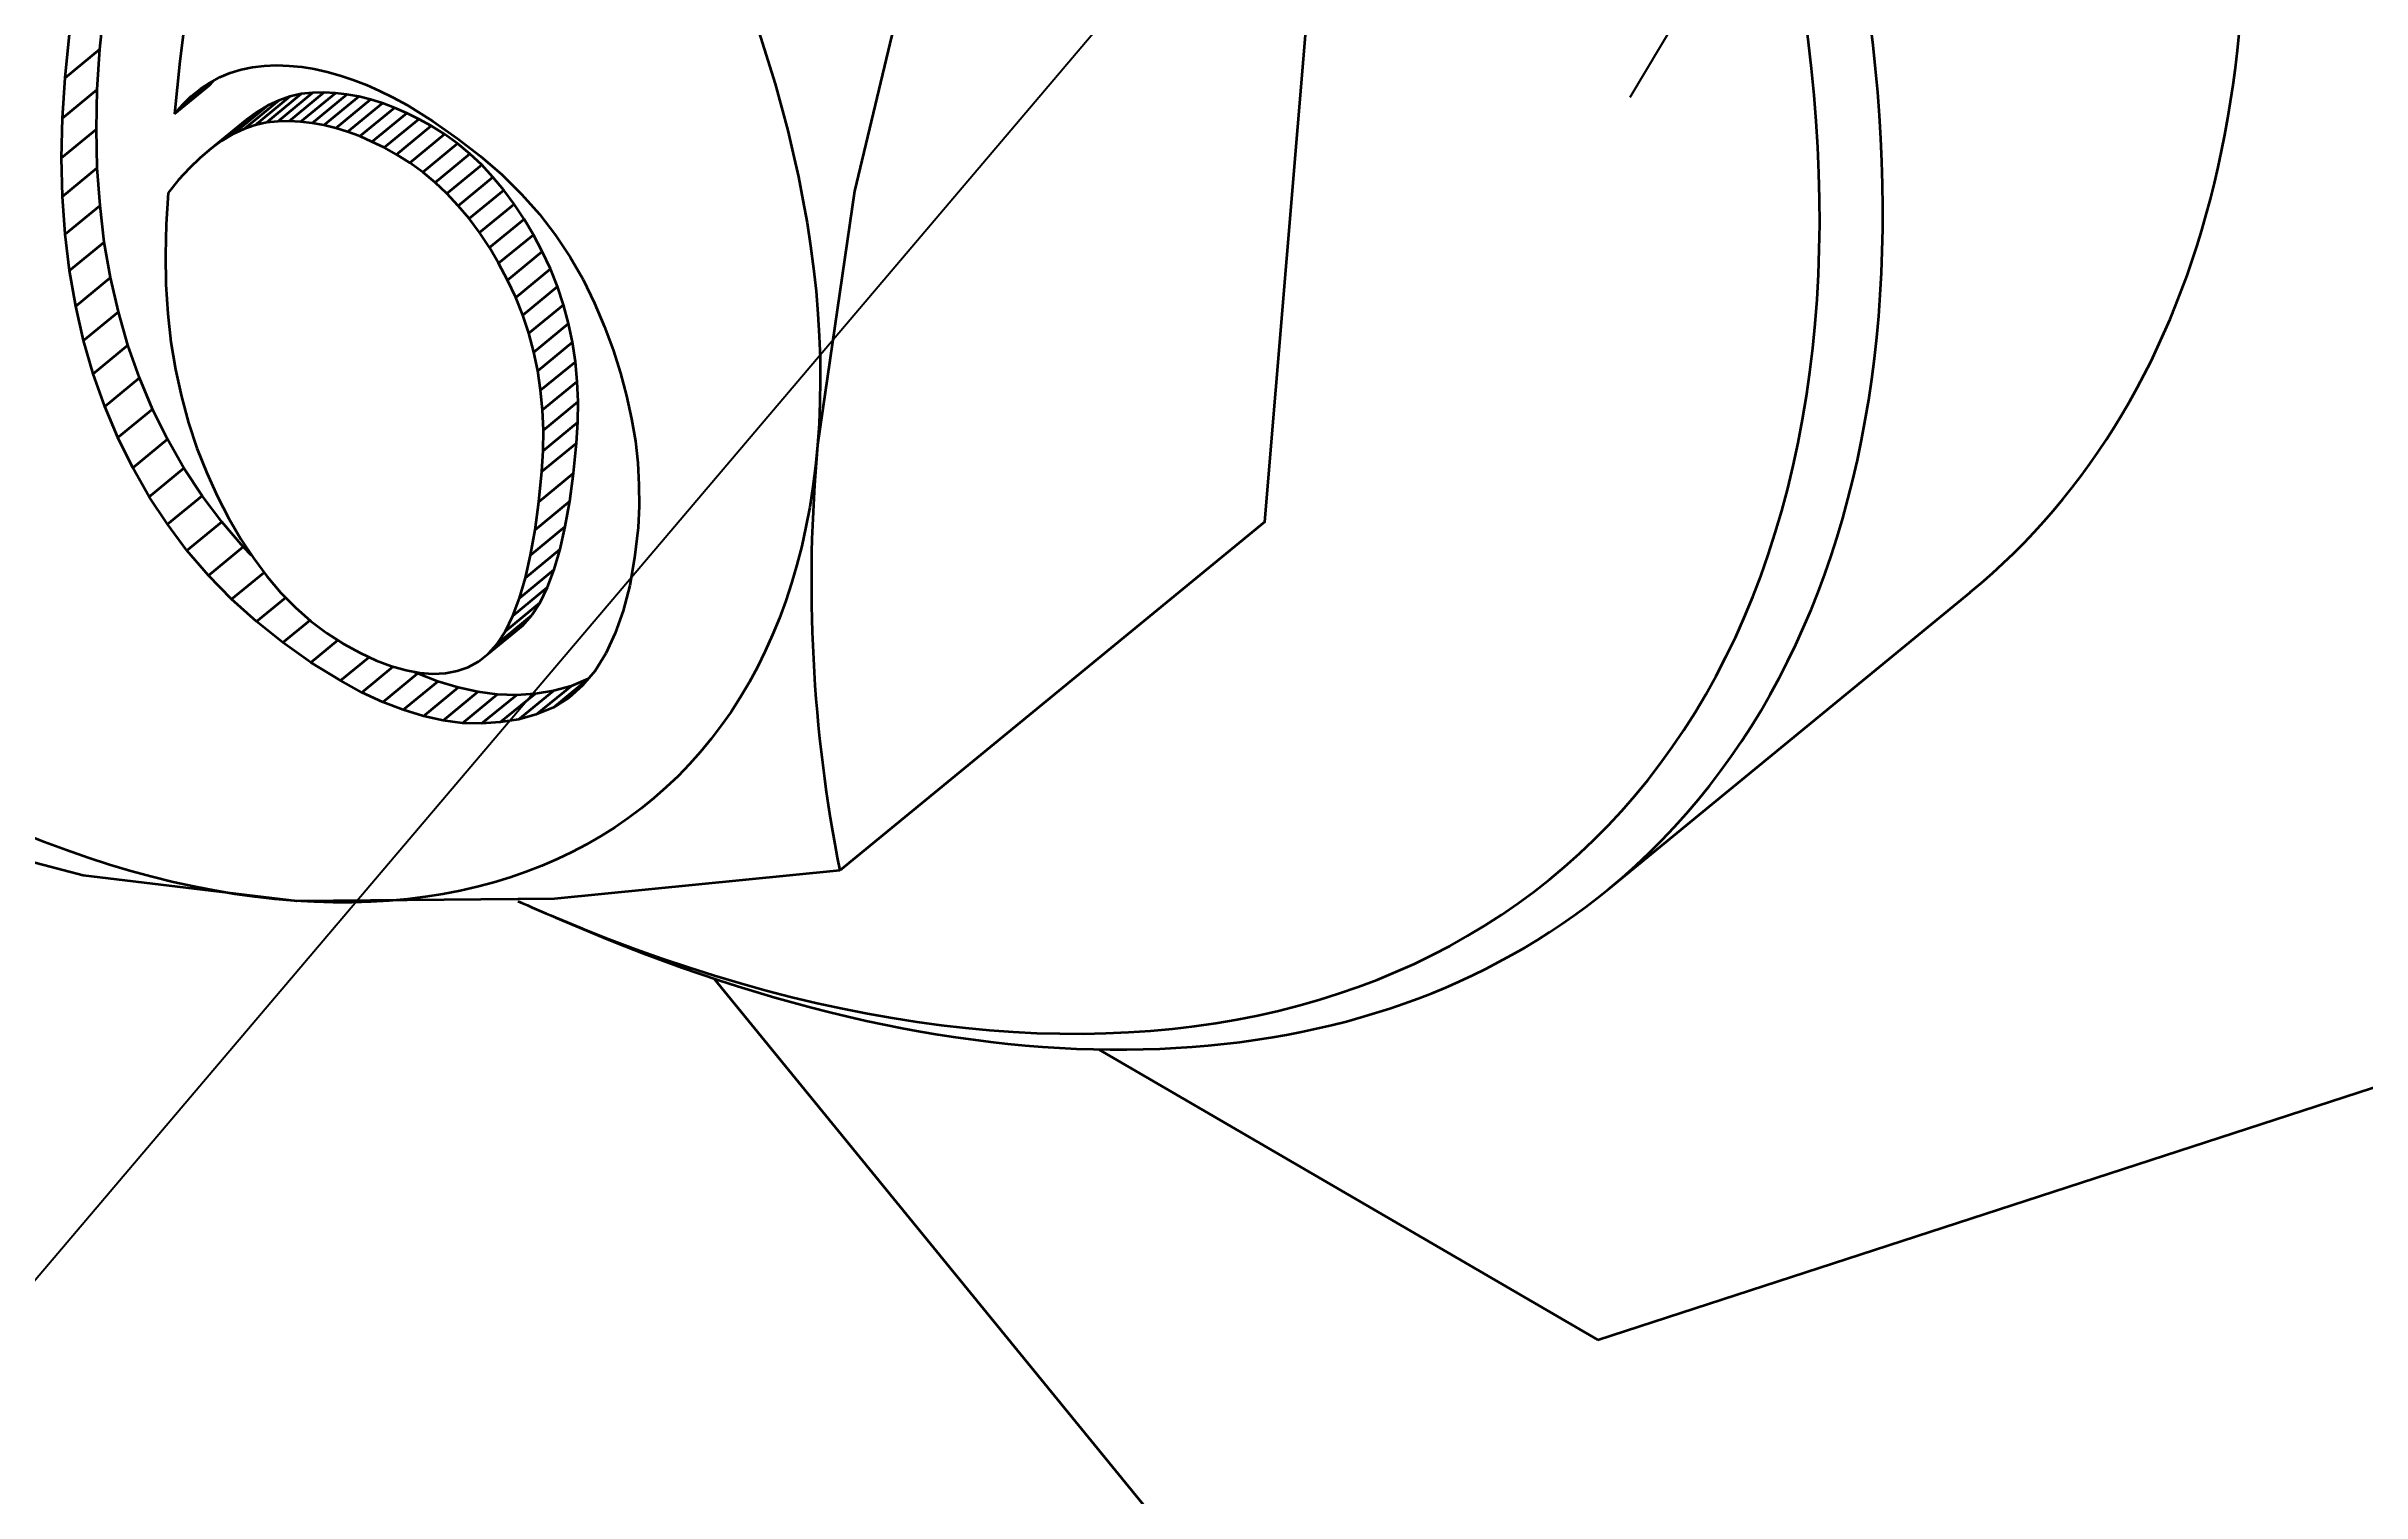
# Model space of a CAD drawing. Header units: millimetres. Extents: x 5606 to 13175, y -3239 to -2051.
# Drawn here: x 6771.4 to 6781.67, y -2733.32 to -2726.91 of the extents above; entities that cross this region are included whole.
import ezdxf

# ---------------------------------------------------------------- set-up
doc = ezdxf.new("R2010")
doc.units = ezdxf.units.MM
doc.layers.add('word_dim', color=253, linetype='Continuous')
doc.styles.get("Standard").update_dxf_attribs({"font": 'romans.shx', "bigfont": 'bigfont.shx'})
doc.dimstyles.new('RS1-4', dxfattribs={"dimscale": 4, "dimtxt": 3.5, "dimasz": 3, "dimexe": 1, "dimexo": 0, "dimgap": 1, "dimtad": 3, "dimdsep": 46, "dimtxsty": 'Standard', "dimblk1": 'OPEN', "dimblk2": 'OPEN', "dimsah": 1, "dimcen": 0, "dimclrd": 256, "dimclre": 256, "dimclrt": 3, "dimadec": 0, "dimazin": 0, "dimtfac": 1, "dimtmove": 0, "dimatfit": 3, "dimldrblk": 'OPEN', "dimfxl": 0, "dimtolj": 1, "dimtzin": 0, "dimarcsym": 0})

# ---------------------------------------------------------------- blocks, each defined once
blk = doc.blocks.new('A$C25B35021')
at = {"color": 7, "lineweight": 35, "ltscale": 0.106048}
blk.add_line((-148.319, -79.946), (-147.964, -75.719), dxfattribs=at)
at = {"color": 7, "lineweight": 35, "ltscale": 0.005223}
for p, q in [((-153.489, -77.849), (-153.467, -77.641)), ((-153.643, -77.976), (-153.622, -77.768))]:
    blk.add_line(p, q, dxfattribs=at)
at = {"color": 7, "lineweight": 35, "ltscale": 0.005357}
blk.add_line((-153.107, -77.691), (-153.134, -77.903), dxfattribs=at)
at = {"color": 7, "lineweight": 35, "ltscale": 0.004993}
for p, q in [((-153.643, -77.976), (-153.489, -77.849)), ((-153.655, -78.156), (-153.501, -78.029)), ((-152.849, -78.204), (-152.694, -78.077)), ((-152.799, -78.187), (-152.645, -78.06)), ((-152.749, -78.175), (-152.595, -78.048)), ((-152.699, -78.17), (-152.545, -78.043)), ((-152.598, -78.171), (-152.443, -78.044)), ((-152.546, -78.177), (-152.392, -78.05)), ((-152.494, -78.187), (-152.34, -78.06)), ((-152.389, -78.216), (-152.235, -78.089)), ((-152.947, -78.256), (-152.792, -78.129)), ((-152.898, -78.227), (-152.743, -78.1)), ((-152.335, -78.236), (-152.181, -78.109)), ((-152.282, -78.26), (-152.127, -78.133)), ((-152.227, -78.286), (-152.073, -78.16)), ((-152.113, -78.354), (-151.959, -78.227)), ((-153.655, -78.503), (-153.5, -78.376)), ((-152.001, -78.441), (-151.847, -78.314)), ((-151.898, -78.544), (-151.744, -78.417)), ((-151.85, -78.601), (-151.696, -78.475)), ((-153.643, -78.67), (-153.488, -78.543)), ((-151.76, -78.729), (-151.606, -78.603)), ((-153.623, -78.831), (-153.469, -78.705)), ((-151.679, -78.874), (-151.525, -78.747)), ((-153.596, -78.989), (-153.441, -78.862)), ((-151.643, -78.951), (-151.489, -78.824)), ((-151.585, -79.11), (-151.431, -78.984)), ((-151.563, -79.193), (-151.409, -79.066)), ((-153.518, -79.29), (-153.364, -79.163)), ((-153.467, -79.434), (-153.313, -79.307)), ((-151.533, -79.363), (-151.378, -79.236)), ((-151.52, -79.54), (-151.366, -79.413)), ((-151.521, -79.631), (-151.367, -79.504)), ((-151.527, -79.723), (-151.373, -79.597)), ((-153.27, -79.835), (-153.116, -79.708)), ((-151.54, -79.858), (-151.386, -79.731)), ((-153.102, -80.074), (-152.947, -79.947)), ((-151.557, -79.982), (-151.403, -79.855)), ((-151.577, -80.094), (-151.423, -79.967)), ((-153.006, -80.185), (-152.852, -80.058)), ((-151.6, -80.195), (-151.446, -80.068)), ((-151.656, -80.364), (-151.502, -80.237)), ((-151.627, -80.285), (-151.472, -80.158)), ((-151.689, -80.431), (-151.535, -80.304)), ((-151.726, -80.487), (-151.571, -80.361)), ((-152.233, -80.746), (-152.079, -80.62)), ((-152.142, -80.781), (-151.988, -80.655)), ((-151.476, -80.77), (-151.322, -80.643)), ((-151.879, -80.839), (-151.725, -80.712)), ((-151.795, -80.841), (-151.64, -80.715)), ((-151.712, -80.836), (-151.557, -80.71)), ((-151.631, -80.823), (-151.476, -80.696)), ((-151.552, -80.801), (-151.397, -80.675))]:
    blk.add_line(p, q, dxfattribs=at)
at = {"color": 7, "lineweight": 35, "ltscale": 0.004516}
for p, q in [((-153.501, -78.029), (-153.489, -77.849)), ((-153.655, -78.156), (-153.643, -77.976))]:
    blk.add_line(p, q, dxfattribs=at)
at = {"color": 7, "lineweight": 35, "ltscale": 0.005856}
blk.add_line((-153.134, -77.903), (-153.157, -78.136), dxfattribs=at)
at = {"color": 7, "lineweight": 35, "ltscale": 0.000657287}
blk.add_line((-153.003, -78.01), (-152.985, -77.99), dxfattribs=at)
at = {"color": 7, "lineweight": 35, "ltscale": 0.001255}
blk.add_line((-153, -77.998), (-152.956, -77.974), dxfattribs=at)
at = {"color": 7, "lineweight": 35, "ltscale": 0.001254}
blk.add_line((-152.956, -77.974), (-152.91, -77.955), dxfattribs=at)
at = {"color": 7, "lineweight": 35, "ltscale": 0.001262}
for p, q in [((-152.91, -77.955), (-152.861, -77.94)), ((-152.494, -78.042), (-152.545, -78.043))]:
    blk.add_line(p, q, dxfattribs=at)
at = {"color": 7, "lineweight": 35, "ltscale": 0.001284}
blk.add_line((-152.861, -77.94), (-152.811, -77.929), dxfattribs=at)
at = {"color": 7, "lineweight": 35, "ltscale": 0.001315}
blk.add_line((-152.811, -77.929), (-152.759, -77.923), dxfattribs=at)
at = {"color": 7, "lineweight": 35, "ltscale": 0.001357}
blk.add_line((-152.759, -77.923), (-152.705, -77.921), dxfattribs=at)
at = {"color": 7, "lineweight": 35, "ltscale": 0.001388}
blk.add_line((-152.705, -77.921), (-152.649, -77.923), dxfattribs=at)
at = {"color": 7, "lineweight": 35, "ltscale": 0.001407}
blk.add_line((-152.649, -77.923), (-152.593, -77.928), dxfattribs=at)
at = {"color": 7, "lineweight": 35, "ltscale": 0.001429}
blk.add_line((-152.593, -77.928), (-152.537, -77.937), dxfattribs=at)
at = {"color": 7, "lineweight": 35, "ltscale": 0.001457}
blk.add_line((-152.537, -77.937), (-152.48, -77.95), dxfattribs=at)
at = {"color": 7, "lineweight": 35, "ltscale": 0.001491}
blk.add_line((-152.48, -77.95), (-152.422, -77.966), dxfattribs=at)
at = {"color": 7, "lineweight": 35, "ltscale": 0.001528}
blk.add_line((-152.422, -77.966), (-152.364, -77.985), dxfattribs=at)
at = {"color": 7, "lineweight": 35, "ltscale": 0.00157}
for p, q in [((-152.364, -77.985), (-152.306, -78.008)), ((-152.172, -78.317), (-152.227, -78.286))]:
    blk.add_line(p, q, dxfattribs=at)
at = {"color": 7, "lineweight": 35, "ltscale": 0.004393}
blk.add_line((-153.504, -78.205), (-153.501, -78.029), dxfattribs=at)
at = {"color": 7, "lineweight": 35, "ltscale": 0.004994}
for p, q in [((-153.157, -78.136), (-153.003, -78.01)), ((-152.995, -78.29), (-152.841, -78.164)), ((-152.172, -78.317), (-152.018, -78.19)), ((-153.659, -78.332), (-153.504, -78.205)), ((-152.056, -78.395), (-151.902, -78.268)), ((-151.949, -78.49), (-151.794, -78.363)), ((-151.804, -78.663), (-151.65, -78.537)), ((-151.719, -78.799), (-151.564, -78.673)), ((-151.524, -79.45), (-151.37, -79.324)), ((-153.343, -79.707), (-153.189, -79.58)), ((-153.189, -79.957), (-153.035, -79.831)), ((-151.765, -80.532), (-151.611, -80.406))]:
    blk.add_line(p, q, dxfattribs=at)
at = {"color": 7, "lineweight": 35, "ltscale": 0.001372}
blk.add_line((-153.157, -78.136), (-153.121, -78.095), dxfattribs=at)
at = {"color": 7, "lineweight": 35, "ltscale": 0.003542}
blk.add_line((-153.121, -78.095), (-153.011, -78.005), dxfattribs=at)
at = {"color": 7, "lineweight": 35, "ltscale": 0.001326}
blk.add_line((-153.121, -78.095), (-153.083, -78.058), dxfattribs=at)
at = {"color": 7, "lineweight": 35, "ltscale": 0.001293}
blk.add_line((-153.083, -78.058), (-153.042, -78.026), dxfattribs=at)
at = {"color": 7, "lineweight": 35, "ltscale": 0.001266}
blk.add_line((-153.042, -78.026), (-153, -77.998), dxfattribs=at)
at = {"color": 7, "lineweight": 35, "ltscale": 0.001358}
for p, q in [((-152.694, -78.077), (-152.743, -78.1)), ((-152.849, -78.204), (-152.898, -78.227))]:
    blk.add_line(p, q, dxfattribs=at)
at = {"color": 7, "lineweight": 35, "ltscale": 0.001309}
for p, q in [((-152.645, -78.06), (-152.694, -78.077)), ((-152.799, -78.187), (-152.849, -78.204))]:
    blk.add_line(p, q, dxfattribs=at)
at = {"color": 7, "lineweight": 35, "ltscale": 0.004992}
for p, q in [((-152.649, -78.169), (-152.494, -78.042)), ((-152.442, -78.2), (-152.288, -78.073)), ((-151.612, -79.03), (-151.458, -78.903)), ((-153.561, -79.142), (-153.406, -79.015)), ((-151.545, -79.277), (-151.391, -79.15)), ((-153.409, -79.573), (-153.255, -79.446)), ((-152.053, -80.809), (-151.898, -80.682)), ((-151.965, -80.828), (-151.811, -80.701))]:
    blk.add_line(p, q, dxfattribs=at)
at = {"color": 7, "lineweight": 35, "ltscale": 0.001277}
for p, q in [((-152.595, -78.048), (-152.645, -78.06)), ((-152.749, -78.175), (-152.799, -78.187))]:
    blk.add_line(p, q, dxfattribs=at)
at = {"color": 7, "lineweight": 35, "ltscale": 0.001259}
for p, q in [((-152.545, -78.043), (-152.595, -78.048)), ((-152.699, -78.17), (-152.749, -78.175))]:
    blk.add_line(p, q, dxfattribs=at)
at = {"color": 7, "lineweight": 35, "ltscale": 0.001276}
blk.add_line((-152.443, -78.044), (-152.494, -78.042), dxfattribs=at)
at = {"color": 7, "lineweight": 35, "ltscale": 0.001297}
for p, q in [((-152.392, -78.05), (-152.443, -78.044)), ((-152.546, -78.177), (-152.598, -78.171))]:
    blk.add_line(p, q, dxfattribs=at)
at = {"color": 7, "lineweight": 35, "ltscale": 0.00132}
for p, q in [((-152.34, -78.06), (-152.392, -78.05)), ((-152.494, -78.187), (-152.546, -78.177))]:
    blk.add_line(p, q, dxfattribs=at)
at = {"color": 7, "lineweight": 35, "ltscale": 0.00135}
blk.add_line((-152.288, -78.073), (-152.34, -78.06), dxfattribs=at)
at = {"color": 7, "lineweight": 35, "ltscale": 0.001614}
blk.add_line((-152.306, -78.008), (-152.247, -78.034), dxfattribs=at)
at = {"color": 7, "lineweight": 35, "ltscale": 0.001387}
blk.add_line((-152.235, -78.089), (-152.288, -78.073), dxfattribs=at)
at = {"color": 7, "lineweight": 35, "ltscale": 0.001663}
blk.add_line((-152.247, -78.034), (-152.187, -78.064), dxfattribs=at)
at = {"color": 7, "lineweight": 35, "ltscale": 0.001427}
for p, q in [((-152.181, -78.109), (-152.235, -78.089)), ((-152.335, -78.236), (-152.389, -78.216))]:
    blk.add_line(p, q, dxfattribs=at)
at = {"color": 7, "lineweight": 35, "ltscale": 0.001715}
blk.add_line((-152.187, -78.064), (-152.127, -78.097), dxfattribs=at)
at = {"color": 7, "lineweight": 35, "ltscale": 0.003428}
blk.add_line((-152.127, -78.097), (-152.011, -78.169), dxfattribs=at)
at = {"color": 7, "lineweight": 35, "ltscale": 0.004394}
blk.add_line((-153.659, -78.332), (-153.655, -78.156), dxfattribs=at)
at = {"color": 7, "lineweight": 35, "ltscale": 0.001492}
blk.add_line((-152.792, -78.129), (-152.841, -78.164), dxfattribs=at)
at = {"color": 7, "lineweight": 35, "ltscale": 0.001418}
for p, q in [((-152.743, -78.1), (-152.792, -78.129)), ((-152.898, -78.227), (-152.947, -78.256))]:
    blk.add_line(p, q, dxfattribs=at)
at = {"color": 7, "lineweight": 35, "ltscale": 0.001264}
blk.add_line((-152.649, -78.169), (-152.699, -78.17), dxfattribs=at)
at = {"color": 7, "lineweight": 35, "ltscale": 0.001274}
blk.add_line((-152.598, -78.171), (-152.649, -78.169), dxfattribs=at)
at = {"color": 7, "lineweight": 35, "ltscale": 0.001352}
blk.add_line((-152.442, -78.2), (-152.494, -78.187), dxfattribs=at)
at = {"color": 7, "lineweight": 35, "ltscale": 0.001385}
blk.add_line((-152.389, -78.216), (-152.442, -78.2), dxfattribs=at)
at = {"color": 7, "lineweight": 35, "ltscale": 0.001471}
for p, q in [((-152.127, -78.133), (-152.181, -78.109)), ((-152.282, -78.26), (-152.335, -78.236))]:
    blk.add_line(p, q, dxfattribs=at)
at = {"color": 7, "lineweight": 35, "ltscale": 0.001518}
for p, q in [((-152.073, -78.16), (-152.127, -78.133)), ((-152.227, -78.286), (-152.282, -78.26))]:
    blk.add_line(p, q, dxfattribs=at)
at = {"color": 7, "lineweight": 35, "ltscale": 0.001569}
blk.add_line((-152.018, -78.19), (-152.073, -78.16), dxfattribs=at)
at = {"color": 7, "lineweight": 35, "ltscale": 0.001746}
blk.add_line((-151.959, -78.227), (-152.018, -78.19), dxfattribs=at)
at = {"color": 7, "lineweight": 35, "ltscale": 0.003322}
blk.add_line((-152.011, -78.169), (-151.901, -78.245), dxfattribs=at)
at = {"color": 7, "lineweight": 35, "ltscale": 0.004281}
blk.add_line((-153.5, -78.376), (-153.504, -78.205), dxfattribs=at)
at = {"color": 7, "lineweight": 35, "ltscale": 0.001575}
blk.add_line((-152.995, -78.29), (-153.043, -78.331), dxfattribs=at)
at = {"color": 7, "lineweight": 35, "ltscale": 0.001493}
blk.add_line((-152.947, -78.256), (-152.995, -78.29), dxfattribs=at)
at = {"color": 7, "lineweight": 35, "ltscale": 0.001758}
blk.add_line((-151.902, -78.268), (-151.959, -78.227), dxfattribs=at)
at = {"color": 7, "lineweight": 35, "ltscale": 0.001778}
for p, q in [((-151.847, -78.314), (-151.902, -78.268)), ((-152.001, -78.441), (-152.056, -78.395))]:
    blk.add_line(p, q, dxfattribs=at)
at = {"color": 7, "lineweight": 35, "ltscale": 0.003222}
blk.add_line((-151.901, -78.245), (-151.799, -78.324), dxfattribs=at)
at = {"color": 7, "lineweight": 35, "ltscale": 0.00428}
blk.add_line((-153.655, -78.503), (-153.659, -78.332), dxfattribs=at)
at = {"color": 7, "lineweight": 35, "ltscale": 0.004174}
for p, q in [((-153.488, -78.543), (-153.5, -78.376)), ((-153.643, -78.67), (-153.655, -78.503))]:
    blk.add_line(p, q, dxfattribs=at)
at = {"color": 7, "lineweight": 35, "ltscale": 0.001767}
blk.add_line((-153.091, -78.377), (-153.139, -78.429), dxfattribs=at)
at = {"color": 7, "lineweight": 35, "ltscale": 0.001667}
blk.add_line((-153.043, -78.331), (-153.091, -78.377), dxfattribs=at)
at = {"color": 7, "lineweight": 35, "ltscale": 0.001747}
blk.add_line((-152.113, -78.354), (-152.172, -78.317), dxfattribs=at)
at = {"color": 7, "lineweight": 35, "ltscale": 0.001756}
blk.add_line((-152.056, -78.395), (-152.113, -78.354), dxfattribs=at)
at = {"color": 7, "lineweight": 35, "ltscale": 0.001804}
for p, q in [((-151.794, -78.363), (-151.847, -78.314)), ((-151.949, -78.49), (-152.001, -78.441))]:
    blk.add_line(p, q, dxfattribs=at)
at = {"color": 7, "lineweight": 35, "ltscale": 0.003137}
blk.add_line((-151.799, -78.324), (-151.705, -78.406), dxfattribs=at)
at = {"color": 7, "lineweight": 35, "ltscale": 0.001841}
blk.add_line((-151.744, -78.417), (-151.794, -78.363), dxfattribs=at)
at = {"color": 7, "lineweight": 35, "ltscale": 0.003478}
blk.add_line((-153.186, -78.487), (-153.195, -78.626), dxfattribs=at)
at = {"color": 7, "lineweight": 35, "ltscale": 0.001872}
blk.add_line((-153.139, -78.429), (-153.186, -78.487), dxfattribs=at)
at = {"color": 7, "lineweight": 35, "ltscale": 0.00184}
blk.add_line((-151.898, -78.544), (-151.949, -78.49), dxfattribs=at)
at = {"color": 7, "lineweight": 35, "ltscale": 0.001879}
for p, q in [((-151.696, -78.475), (-151.744, -78.417)), ((-151.85, -78.601), (-151.898, -78.544))]:
    blk.add_line(p, q, dxfattribs=at)
at = {"color": 7, "lineweight": 35, "ltscale": 0.003062}
blk.add_line((-151.705, -78.406), (-151.618, -78.492), dxfattribs=at)
at = {"color": 7, "lineweight": 35, "ltscale": 0.001928}
for p, q in [((-151.65, -78.537), (-151.696, -78.475)), ((-151.804, -78.663), (-151.85, -78.601))]:
    blk.add_line(p, q, dxfattribs=at)
at = {"color": 7, "lineweight": 35, "ltscale": 0.002998}
blk.add_line((-151.618, -78.492), (-151.538, -78.582), dxfattribs=at)
at = {"color": 7, "lineweight": 35, "ltscale": 0.004079}
for p, q in [((-153.469, -78.705), (-153.488, -78.543)), ((-153.623, -78.831), (-153.643, -78.67))]:
    blk.add_line(p, q, dxfattribs=at)
at = {"color": 7, "lineweight": 35, "ltscale": 0.001981}
for p, q in [((-151.606, -78.603), (-151.65, -78.537)), ((-151.76, -78.729), (-151.804, -78.663))]:
    blk.add_line(p, q, dxfattribs=at)
at = {"color": 7, "lineweight": 35, "ltscale": 0.002038}
blk.add_line((-151.564, -78.673), (-151.606, -78.603), dxfattribs=at)
at = {"color": 7, "lineweight": 35, "ltscale": 0.002947}
blk.add_line((-151.538, -78.582), (-151.466, -78.675), dxfattribs=at)
at = {"color": 7, "lineweight": 35, "ltscale": 0.003995}
for p, q in [((-153.441, -78.862), (-153.469, -78.705)), ((-153.596, -78.989), (-153.623, -78.831))]:
    blk.add_line(p, q, dxfattribs=at)
at = {"color": 7, "lineweight": 35, "ltscale": 0.003389}
for p, q in [((-153.195, -78.626), (-153.198, -78.762)), ((-151.1, -79.972), (-151.116, -80.106))]:
    blk.add_line(p, q, dxfattribs=at)
at = {"color": 7, "lineweight": 35, "ltscale": 0.002102}
for p, q in [((-151.525, -78.747), (-151.564, -78.673)), ((-151.679, -78.874), (-151.719, -78.799)), ((-151.502, -80.237), (-151.472, -80.158)), ((-151.656, -80.364), (-151.627, -80.285))]:
    blk.add_line(p, q, dxfattribs=at)
at = {"color": 7, "lineweight": 35, "ltscale": 0.002912}
blk.add_line((-151.466, -78.675), (-151.401, -78.772), dxfattribs=at)
at = {"color": 7, "lineweight": 35, "ltscale": 0.003308}
blk.add_line((-153.198, -78.762), (-153.196, -78.894), dxfattribs=at)
at = {"color": 7, "lineweight": 35, "ltscale": 0.002039}
blk.add_line((-151.719, -78.799), (-151.76, -78.729), dxfattribs=at)
at = {"color": 7, "lineweight": 35, "ltscale": 0.002129}
for p, q in [((-151.489, -78.824), (-151.525, -78.747)), ((-151.643, -78.951), (-151.679, -78.874))]:
    blk.add_line(p, q, dxfattribs=at)
at = {"color": 7, "lineweight": 35, "ltscale": 0.002889}
blk.add_line((-151.401, -78.772), (-151.343, -78.872), dxfattribs=at)
at = {"color": 7, "lineweight": 35, "ltscale": 0.00392}
for p, q in [((-153.406, -79.015), (-153.441, -78.862)), ((-153.561, -79.142), (-153.596, -78.989))]:
    blk.add_line(p, q, dxfattribs=at)
at = {"color": 7, "lineweight": 35, "ltscale": 0.003233}
blk.add_line((-153.196, -78.894), (-153.187, -79.023), dxfattribs=at)
at = {"color": 7, "lineweight": 35, "ltscale": 0.002122}
blk.add_line((-151.458, -78.903), (-151.489, -78.824), dxfattribs=at)
at = {"color": 7, "lineweight": 35, "ltscale": 0.002125}
for p, q in [((-151.431, -78.984), (-151.458, -78.903)), ((-151.585, -79.11), (-151.612, -79.03))]:
    blk.add_line(p, q, dxfattribs=at)
at = {"color": 7, "lineweight": 35, "ltscale": 0.002881}
for p, q in [((-151.343, -78.872), (-151.293, -78.976)), ((-151.137, -80.229), (-151.166, -80.341))]:
    blk.add_line(p, q, dxfattribs=at)
at = {"color": 7, "lineweight": 35, "ltscale": 0.003858}
for p, q in [((-153.364, -79.163), (-153.406, -79.015)), ((-153.518, -79.29), (-153.561, -79.142))]:
    blk.add_line(p, q, dxfattribs=at)
at = {"color": 7, "lineweight": 35, "ltscale": 0.002123}
blk.add_line((-151.612, -79.03), (-151.643, -78.951), dxfattribs=at)
at = {"color": 7, "lineweight": 35, "ltscale": 0.002133}
for p, q in [((-151.409, -79.066), (-151.431, -78.984)), ((-151.563, -79.193), (-151.585, -79.11))]:
    blk.add_line(p, q, dxfattribs=at)
at = {"color": 7, "lineweight": 35, "ltscale": 0.002843}
blk.add_line((-151.293, -78.976), (-151.249, -79.081), dxfattribs=at)
at = {"color": 7, "lineweight": 35, "ltscale": 0.003166}
blk.add_line((-153.187, -79.023), (-153.173, -79.149), dxfattribs=at)
at = {"color": 7, "lineweight": 35, "ltscale": 0.002147}
for p, q in [((-151.391, -79.15), (-151.409, -79.066)), ((-151.545, -79.277), (-151.563, -79.193))]:
    blk.add_line(p, q, dxfattribs=at)
at = {"color": 7, "lineweight": 35, "ltscale": 0.002764}
blk.add_line((-151.249, -79.081), (-151.211, -79.184), dxfattribs=at)
at = {"color": 7, "lineweight": 35, "ltscale": 0.003809}
blk.add_line((-153.313, -79.307), (-153.364, -79.163), dxfattribs=at)
at = {"color": 7, "lineweight": 35, "ltscale": 0.003104}
blk.add_line((-153.173, -79.149), (-153.153, -79.271), dxfattribs=at)
at = {"color": 7, "lineweight": 35, "ltscale": 0.00217}
for p, q in [((-151.378, -79.236), (-151.391, -79.15)), ((-151.533, -79.363), (-151.545, -79.277))]:
    blk.add_line(p, q, dxfattribs=at)
at = {"color": 7, "lineweight": 35, "ltscale": 0.002692}
blk.add_line((-151.211, -79.184), (-151.178, -79.287), dxfattribs=at)
at = {"color": 7, "lineweight": 35, "ltscale": 0.00381}
blk.add_line((-153.467, -79.434), (-153.518, -79.29), dxfattribs=at)
at = {"color": 7, "lineweight": 35, "ltscale": 0.003771}
blk.add_line((-153.255, -79.446), (-153.313, -79.307), dxfattribs=at)
at = {"color": 7, "lineweight": 35, "ltscale": 0.003052}
blk.add_line((-153.153, -79.271), (-153.127, -79.391), dxfattribs=at)
at = {"color": 7, "lineweight": 35, "ltscale": 0.002199}
for p, q in [((-151.37, -79.324), (-151.378, -79.236)), ((-151.524, -79.45), (-151.533, -79.363))]:
    blk.add_line(p, q, dxfattribs=at)
at = {"color": 7, "lineweight": 35, "ltscale": 0.002234}
for p, q in [((-151.366, -79.413), (-151.37, -79.324)), ((-151.52, -79.54), (-151.524, -79.45))]:
    blk.add_line(p, q, dxfattribs=at)
at = {"color": 7, "lineweight": 35, "ltscale": 0.002625}
blk.add_line((-151.178, -79.287), (-151.151, -79.388), dxfattribs=at)
at = {"color": 7, "lineweight": 35, "ltscale": 0.003007}
blk.add_line((-153.127, -79.391), (-153.095, -79.507), dxfattribs=at)
at = {"color": 7, "lineweight": 35, "ltscale": 0.002276}
for p, q in [((-151.367, -79.504), (-151.366, -79.413)), ((-151.521, -79.631), (-151.52, -79.54))]:
    blk.add_line(p, q, dxfattribs=at)
at = {"color": 7, "lineweight": 35, "ltscale": 0.002565}
blk.add_line((-151.151, -79.388), (-151.129, -79.489), dxfattribs=at)
at = {"color": 7, "lineweight": 35, "ltscale": 0.00377}
blk.add_line((-153.409, -79.573), (-153.467, -79.434), dxfattribs=at)
at = {"color": 7, "lineweight": 35, "ltscale": 0.003733}
for p, q in [((-153.189, -79.58), (-153.255, -79.446)), ((-153.343, -79.707), (-153.409, -79.573))]:
    blk.add_line(p, q, dxfattribs=at)
at = {"color": 7, "lineweight": 35, "ltscale": 0.002971}
blk.add_line((-153.095, -79.507), (-153.058, -79.619), dxfattribs=at)
at = {"color": 7, "lineweight": 35, "ltscale": 0.002323}
for p, q in [((-151.373, -79.597), (-151.367, -79.504)), ((-151.527, -79.723), (-151.521, -79.631))]:
    blk.add_line(p, q, dxfattribs=at)
at = {"color": 7, "lineweight": 35, "ltscale": 0.002509}
blk.add_line((-151.129, -79.489), (-151.112, -79.588), dxfattribs=at)
at = {"color": 7, "lineweight": 35, "ltscale": 0.003689}
blk.add_line((-153.116, -79.708), (-153.189, -79.58), dxfattribs=at)
at = {"color": 7, "lineweight": 35, "ltscale": 0.002945}
blk.add_line((-153.058, -79.619), (-153.014, -79.729), dxfattribs=at)
at = {"color": 7, "lineweight": 35, "ltscale": 0.003387}
for p, q in [((-151.386, -79.731), (-151.373, -79.597)), ((-151.54, -79.858), (-151.527, -79.723))]:
    blk.add_line(p, q, dxfattribs=at)
at = {"color": 7, "lineweight": 35, "ltscale": 0.002461}
blk.add_line((-151.112, -79.588), (-151.101, -79.685), dxfattribs=at)
at = {"color": 7, "lineweight": 35, "ltscale": 0.00369}
blk.add_line((-153.27, -79.835), (-153.343, -79.707), dxfattribs=at)
at = {"color": 7, "lineweight": 35, "ltscale": 0.003661}
for p, q in [((-153.035, -79.831), (-153.116, -79.708)), ((-153.189, -79.957), (-153.27, -79.835))]:
    blk.add_line(p, q, dxfattribs=at)
at = {"color": 7, "lineweight": 35, "ltscale": 0.002876}
blk.add_line((-153.014, -79.729), (-152.967, -79.834), dxfattribs=at)
at = {"color": 7, "lineweight": 35, "ltscale": 0.003117}
for p, q in [((-151.403, -79.855), (-151.386, -79.731)), ((-151.557, -79.982), (-151.54, -79.858))]:
    blk.add_line(p, q, dxfattribs=at)
at = {"color": 7, "lineweight": 35, "ltscale": 0.00242}
blk.add_line((-151.101, -79.685), (-151.096, -79.782), dxfattribs=at)
at = {"color": 7, "lineweight": 35, "ltscale": 0.003651}
for p, q in [((-152.947, -79.947), (-153.035, -79.831)), ((-153.006, -80.185), (-153.102, -80.074))]:
    blk.add_line(p, q, dxfattribs=at)
at = {"color": 7, "lineweight": 35, "ltscale": 0.002763}
blk.add_line((-152.967, -79.834), (-152.916, -79.932), dxfattribs=at)
at = {"color": 7, "lineweight": 35, "ltscale": 0.002386}
blk.add_line((-151.096, -79.782), (-151.095, -79.877), dxfattribs=at)
at = {"color": 7, "lineweight": 35, "ltscale": 0.00365}
for p, q in [((-152.852, -80.058), (-152.947, -79.947)), ((-153.102, -80.074), (-153.189, -79.957))]:
    blk.add_line(p, q, dxfattribs=at)
at = {"color": 7, "lineweight": 35, "ltscale": 0.002658}
blk.add_line((-152.916, -79.932), (-152.863, -80.024), dxfattribs=at)
at = {"color": 7, "lineweight": 35, "ltscale": 0.002853}
for p, q in [((-151.423, -79.967), (-151.403, -79.855)), ((-151.577, -80.094), (-151.557, -79.982))]:
    blk.add_line(p, q, dxfattribs=at)
at = {"color": 7, "lineweight": 35, "ltscale": 0.002358}
blk.add_line((-151.095, -79.877), (-151.1, -79.972), dxfattribs=at)
at = {"color": 7, "lineweight": 35, "ltscale": 0.060967}
blk.add_line((-148.319, -79.946), (-150.204, -81.493), dxfattribs=at)
at = {"color": 7, "lineweight": 35, "ltscale": 0.002559}
blk.add_line((-152.863, -80.024), (-152.806, -80.109), dxfattribs=at)
at = {"color": 7, "lineweight": 35, "ltscale": 0.002593}
for p, q in [((-151.446, -80.068), (-151.423, -79.967)), ((-151.6, -80.195), (-151.577, -80.094))]:
    blk.add_line(p, q, dxfattribs=at)
at = {"color": 7, "lineweight": 35, "ltscale": 0.001317}
blk.add_line((-152.815, -80.096), (-152.852, -80.058), dxfattribs=at)
at = {"color": 7, "lineweight": 35, "ltscale": 0.002471}
blk.add_line((-152.806, -80.109), (-152.747, -80.188), dxfattribs=at)
at = {"color": 7, "lineweight": 35, "ltscale": 0.002343}
for p, q in [((-151.472, -80.158), (-151.446, -80.068)), ((-151.627, -80.285), (-151.6, -80.195))]:
    blk.add_line(p, q, dxfattribs=at)
at = {"color": 7, "lineweight": 35, "ltscale": 0.003127}
blk.add_line((-151.116, -80.106), (-151.137, -80.229), dxfattribs=at)
at = {"color": 7, "lineweight": 35, "ltscale": 0.003668}
blk.add_line((-152.904, -80.29), (-153.006, -80.185), dxfattribs=at)
at = {"color": 7, "lineweight": 35, "ltscale": 0.004662}
blk.add_line((-152.904, -80.29), (-152.76, -80.171), dxfattribs=at)
at = {"color": 7, "lineweight": 35, "ltscale": 0.002393}
blk.add_line((-152.747, -80.188), (-152.685, -80.261), dxfattribs=at)
at = {"color": 7, "lineweight": 35, "ltscale": 0.001878}
for p, q in [((-151.535, -80.304), (-151.502, -80.237)), ((-151.689, -80.431), (-151.656, -80.364))]:
    blk.add_line(p, q, dxfattribs=at)
at = {"color": 7, "lineweight": 35, "ltscale": 0.003699}
blk.add_line((-152.794, -80.389), (-152.904, -80.29), dxfattribs=at)
at = {"color": 7, "lineweight": 35, "ltscale": 0.004204}
blk.add_line((-152.794, -80.389), (-152.664, -80.282), dxfattribs=at)
at = {"color": 7, "lineweight": 35, "ltscale": 0.002321}
blk.add_line((-152.685, -80.261), (-152.62, -80.327), dxfattribs=at)
at = {"color": 7, "lineweight": 35, "ltscale": 0.002264}
blk.add_line((-152.62, -80.327), (-152.552, -80.387), dxfattribs=at)
at = {"color": 7, "lineweight": 35, "ltscale": 0.001672}
for p, q in [((-151.571, -80.361), (-151.535, -80.304)), ((-151.726, -80.487), (-151.689, -80.431))]:
    blk.add_line(p, q, dxfattribs=at)
at = {"color": 7, "lineweight": 35, "ltscale": 0.002655}
blk.add_line((-151.166, -80.341), (-151.201, -80.441), dxfattribs=at)
at = {"color": 7, "lineweight": 35, "ltscale": 0.051927}
blk.add_line((-146.793, -81.576), (-145.187, -80.259), dxfattribs=at)
at = {"color": 7, "lineweight": 35, "ltscale": 0.003744}
blk.add_line((-152.677, -80.482), (-152.794, -80.389), dxfattribs=at)
at = {"color": 7, "lineweight": 35, "ltscale": 0.003904}
blk.add_line((-152.677, -80.482), (-152.556, -80.383), dxfattribs=at)
at = {"color": 7, "lineweight": 35, "ltscale": 0.00222}
blk.add_line((-152.552, -80.387), (-152.481, -80.441), dxfattribs=at)
at = {"color": 7, "lineweight": 35, "ltscale": 0.002187}
blk.add_line((-152.481, -80.441), (-152.407, -80.488), dxfattribs=at)
at = {"color": 7, "lineweight": 35, "ltscale": 0.001497}
for p, q in [((-151.611, -80.406), (-151.571, -80.361)), ((-151.765, -80.532), (-151.726, -80.487))]:
    blk.add_line(p, q, dxfattribs=at)
at = {"color": 7, "lineweight": 35, "ltscale": 0.002451}
blk.add_line((-151.201, -80.441), (-151.243, -80.53), dxfattribs=at)
at = {"color": 7, "lineweight": 35, "ltscale": 0.003805}
blk.add_line((-152.552, -80.57), (-152.677, -80.482), dxfattribs=at)
at = {"color": 7, "lineweight": 35, "ltscale": 0.003878}
for p, q in [((-152.552, -80.57), (-152.432, -80.471)), ((-152.421, -80.651), (-152.552, -80.57))]:
    blk.add_line(p, q, dxfattribs=at)
at = {"color": 7, "lineweight": 35, "ltscale": 0.00413}
blk.add_line((-152.421, -80.651), (-152.293, -80.547), dxfattribs=at)
at = {"color": 7, "lineweight": 35, "ltscale": 0.0021}
blk.add_line((-152.407, -80.488), (-152.333, -80.528), dxfattribs=at)
at = {"color": 7, "lineweight": 35, "ltscale": 0.00195}
blk.add_line((-152.333, -80.528), (-152.262, -80.561), dxfattribs=at)
at = {"color": 7, "lineweight": 35, "ltscale": 0.001809}
blk.add_line((-152.262, -80.561), (-152.195, -80.587), dxfattribs=at)
at = {"color": 7, "lineweight": 35, "ltscale": 0.001363}
blk.add_line((-151.808, -80.566), (-151.765, -80.532), dxfattribs=at)
at = {"color": 7, "lineweight": 35, "ltscale": 0.00228}
blk.add_line((-151.243, -80.53), (-151.291, -80.607), dxfattribs=at)
at = {"color": 7, "lineweight": 35, "ltscale": 0.00269}
blk.add_line((-152.326, -80.703), (-152.421, -80.651), dxfattribs=at)
at = {"color": 7, "lineweight": 35, "ltscale": 0.004492}
blk.add_line((-152.326, -80.703), (-152.187, -80.589), dxfattribs=at)
at = {"color": 7, "lineweight": 35, "ltscale": 0.001679}
blk.add_line((-152.195, -80.587), (-152.13, -80.605), dxfattribs=at)
at = {"color": 7, "lineweight": 35, "ltscale": 0.00156}
blk.add_line((-152.13, -80.605), (-152.069, -80.617), dxfattribs=at)
at = {"color": 7, "lineweight": 35, "ltscale": 0.000453258}
blk.add_line((-152.079, -80.62), (-152.095, -80.612), dxfattribs=at)
at = {"color": 7, "lineweight": 35, "ltscale": 0.002443}
for p, q in [((-151.988, -80.655), (-152.079, -80.62)), ((-152.142, -80.781), (-152.233, -80.746))]:
    blk.add_line(p, q, dxfattribs=at)
at = {"color": 7, "lineweight": 35, "ltscale": 0.001463}
blk.add_line((-152.069, -80.617), (-152.011, -80.621), dxfattribs=at)
at = {"color": 7, "lineweight": 35, "ltscale": 0.001384}
blk.add_line((-152.011, -80.621), (-151.955, -80.618), dxfattribs=at)
at = {"color": 7, "lineweight": 35, "ltscale": 0.002336}
blk.add_line((-151.898, -80.682), (-151.988, -80.655), dxfattribs=at)
at = {"color": 7, "lineweight": 35, "ltscale": 0.001327}
blk.add_line((-151.955, -80.618), (-151.903, -80.608), dxfattribs=at)
at = {"color": 7, "lineweight": 35, "ltscale": 0.001301}
blk.add_line((-151.903, -80.608), (-151.854, -80.591), dxfattribs=at)
at = {"color": 7, "lineweight": 35, "ltscale": 0.001304}
blk.add_line((-151.854, -80.591), (-151.808, -80.566), dxfattribs=at)
at = {"color": 7, "lineweight": 35, "ltscale": 0.002034}
for p, q in [((-151.322, -80.643), (-151.397, -80.675)), ((-151.476, -80.77), (-151.552, -80.801))]:
    blk.add_line(p, q, dxfattribs=at)
at = {"color": 7, "lineweight": 35, "ltscale": 0.002146}
blk.add_line((-151.291, -80.607), (-151.346, -80.673), dxfattribs=at)
at = {"color": 7, "lineweight": 35, "ltscale": 0.002561}
blk.add_line((-152.233, -80.746), (-152.326, -80.703), dxfattribs=at)
at = {"color": 7, "lineweight": 35, "ltscale": 0.002244}
for p, q in [((-151.811, -80.701), (-151.898, -80.682)), ((-151.965, -80.828), (-152.053, -80.809))]:
    blk.add_line(p, q, dxfattribs=at)
at = {"color": 7, "lineweight": 35, "ltscale": 0.002169}
for p, q in [((-151.725, -80.712), (-151.811, -80.701)), ((-151.879, -80.839), (-151.965, -80.828))]:
    blk.add_line(p, q, dxfattribs=at)
at = {"color": 7, "lineweight": 35, "ltscale": 0.002112}
blk.add_line((-151.64, -80.715), (-151.725, -80.712), dxfattribs=at)
at = {"color": 7, "lineweight": 35, "ltscale": 0.002072}
for p, q in [((-151.557, -80.71), (-151.64, -80.715)), ((-151.712, -80.836), (-151.795, -80.841))]:
    blk.add_line(p, q, dxfattribs=at)
at = {"color": 7, "lineweight": 35, "ltscale": 0.002051}
for p, q in [((-151.476, -80.696), (-151.557, -80.71)), ((-151.631, -80.823), (-151.712, -80.836))]:
    blk.add_line(p, q, dxfattribs=at)
at = {"color": 7, "lineweight": 35, "ltscale": 0.002055}
for p, q in [((-151.397, -80.675), (-151.476, -80.696)), ((-151.346, -80.673), (-151.408, -80.727)), ((-151.552, -80.801), (-151.631, -80.823))]:
    blk.add_line(p, q, dxfattribs=at)
at = {"color": 7, "lineweight": 35, "ltscale": 0.002018}
blk.add_line((-151.408, -80.727), (-151.476, -80.77), dxfattribs=at)
at = {"color": 7, "lineweight": 35, "ltscale": 0.002338}
blk.add_line((-152.053, -80.809), (-152.142, -80.781), dxfattribs=at)
at = {"color": 7, "lineweight": 35, "ltscale": 0.00211}
blk.add_line((-151.795, -80.841), (-151.879, -80.839), dxfattribs=at)
at = {"color": 7, "lineweight": 35, "ltscale": 0.003718}
blk.add_line((-151.466, -81.702), (-151.329, -81.76), dxfattribs=at)
at = {"color": 7, "lineweight": 35}
blk.add_line((-150.762, -81.974), (-111.21, -130.423), dxfattribs=at)
at = {"color": 7, "lineweight": 35, "ltscale": 0.111128}
blk.add_line((-146.84, -83.576), (-142.613, -82.201), dxfattribs=at)
at = {"color": 7, "lineweight": 35, "ltscale": 0.064046}
blk.add_line((-146.84, -83.576), (-149.055, -82.287), dxfattribs=at)
at = {"color": 7, "lineweight": 35}
for points in [[(-149.85, -77.266), (-150.14, -78.479), (-150.303, -79.607)], [(-150.204, -81.493), (-151.471, -81.619), (-152.615, -81.63), (-153.563, -81.515), (-154.302, -81.322)]]:
    blk.add_lwpolyline(points, dxfattribs=at)
blk.add_arc((-143.744, -80.213), 6.587, 174.7212, 191.213, dxfattribs=at)
for centre, major_axis, start_param, end_param in [((-151.867, -75.391), (5.074, -6.185), 6.283164, 9.424757), ((-151.991, -75.493), (-4.948, 6.03), 2.289117, 7.135615), ((-154.224, -77.325), (3.172, -3.865), 3.6961, 9.979285), ((-150.262, -74.074), (5.074, -6.185), 6.283164, 7.135615), ((-151.867, -75.391), (5.074, -6.185), 5.430709, 6.283164), ((-151.991, -75.493), (-4.948, 6.03), 2.261632, 2.289117)]:
    blk.add_ellipse(centre, major_axis=major_axis, ratio=0.601467, start_param=start_param, end_param=end_param, dxfattribs=at)
blk = doc.blocks.new('aa1')
for p, q in [((-0.4, 0.06667), (0, 0)), ((0, 0), (-1, 0)), ((-0.4, -0.06667), (0, 0))]:
    blk.add_line(p, q)
blk = doc.blocks.new('aa2')
blk.add_circle((0, 0), 1)
blk = doc.blocks.new('*D278')
at = {"layer": 'DEFPOINTS', "color": 0, "linetype": 'Continuous', "ltscale": 2}
for p in [(6778.401, -2696.646), (6595.387, -2739.708), (6595.387, -2739.708)]:
    blk.add_point(p, dxfattribs=at)
at = {"layer": 'word_dim', "linetype": 'Continuous', "lineweight": -2, "ltscale": 2}
blk.add_line((6749.198, -2703.517), (6624.59, -2732.837), dxfattribs=at)
at = {"layer": 'word_dim', "linetype": 'Continuous', "lineweight": -2, "ltscale": 2, "xscale": 30, "yscale": 30, "zscale": 30}
for name, p, rotation in [('aa1', (6778.401, -2696.646), 13.24052981710756), ('aa2', (6595.387, -2739.708), 193.2405298171076)]:
    blk.add_blockref(name, p, dxfattribs=dict(at, rotation=rotation))
at = {"layer": 'word_dim', "color": 3, "linetype": 'Continuous', "ltscale": 2, "insert": (6686.894, -2718.177), "char_height": 0.000004, "attachment_point": 5, "rotation": 13.2405}
blk.add_mtext('\\A1;188.01', dxfattribs=at)
blk = doc.blocks.new('_Open')
at = {"color": 0, "lineweight": -2}
for p, q in [((-1, 0.16667), (0, 0)), ((-1, -0.16667), (0, 0)), ((0, 0), (-1, 0))]:
    blk.add_line(p, q, dxfattribs=at)
blk = doc.blocks.new('*D283')
at = {"layer": 'DEFPOINTS', "color": 0, "linetype": 'Continuous', "ltscale": 2}
for p in [(6784.666, -2716.689), (6643.432, -2883.087), (6643.432, -2883.087)]:
    blk.add_point(p, dxfattribs=at)
at = {"layer": 'word_dim', "linetype": 'Continuous', "lineweight": -2, "ltscale": 2}
blk.add_line((6765.253, -2739.561), (6662.845, -2860.215), dxfattribs=at)
at = {"layer": 'word_dim', "linetype": 'Continuous', "lineweight": -2, "ltscale": 2, "xscale": 30, "yscale": 30, "zscale": 30}
for name, p, rotation in [('aa1', (6784.666, -2716.689), 49.67607331784933), ('aa2', (6643.432, -2883.087), 229.6760733178493)]:
    blk.add_blockref(name, p, dxfattribs=dict(at, rotation=rotation))
at = {"layer": 'word_dim', "color": 3, "linetype": 'Continuous', "ltscale": 2, "insert": (6714.049, -2799.888), "char_height": 0.000004, "attachment_point": 5, "rotation": 49.6761}
blk.add_mtext('\\A1;218.26', dxfattribs=at)
blk = doc.blocks.new('*D284')
at = {"layer": 'DEFPOINTS', "color": 0, "linetype": 'Continuous', "ltscale": 2}
for p in [(6772.342, -2707.078), (6613.28, -2810.395), (6613.28, -2810.395)]:
    blk.add_point(p, dxfattribs=at)
at = {"layer": 'word_dim', "linetype": 'Continuous', "lineweight": -2, "ltscale": 2}
blk.add_line((6747.183, -2723.42), (6638.439, -2794.053), dxfattribs=at)
at = {"layer": 'word_dim', "linetype": 'Continuous', "lineweight": -2, "ltscale": 2, "xscale": 30, "yscale": 30, "zscale": 30}
for name, p, rotation in [('aa1', (6772.342, -2707.078), 33.00541853514517), ('aa2', (6613.28, -2810.395), 213.0054185351452)]:
    blk.add_blockref(name, p, dxfattribs=dict(at, rotation=rotation))
at = {"layer": 'word_dim', "color": 3, "linetype": 'Continuous', "ltscale": 2, "insert": (6692.811, -2758.736), "char_height": 0.000004, "attachment_point": 5, "rotation": 33.0054}
blk.add_mtext('\\A1;189.67', dxfattribs=at)

msp = doc.modelspace()

# ---------------------------------------------------------------- block references
at = {"layer": 'word_dim', "linetype": 'Continuous', "ltscale": 2}
msp.add_blockref('A$C25B35021', (6925.123, -2649.07), dxfattribs=at)

# ---------------------------------------------------------------- dimensions: what is measured, and where the dimension line sits
at = {"layer": 'word_dim', "color": 3, "linetype": 'Continuous', "ltscale": 2}
for p1, p2, picture, middle in [((6778.401, -2696.646), (6595.387, -2739.708), '*D278', (6686.894, -2718.177)), ((6772.342, -2707.078), (6613.28, -2810.395), '*D284', (6692.811, -2758.736)), ((6784.666, -2716.689), (6643.432, -2883.087), '*D283', (6714.049, -2799.888))]:
    dim = msp.add_aligned_dim(p1=p1, p2=p2, distance=0, dimstyle='RS1-4', override={"dimtxt": 1e-06, "dimasz": 7.5, "dimgap": 0, "dimblk1": 'aa1', "dimblk2": 'aa2', "dimse1": 1, "dimse2": 1}, dxfattribs=at)
    dim.commit()
    dim.dimension.update_dxf_attribs({"geometry": picture, "text_midpoint": middle})

doc.saveas('drawing.dxf')
